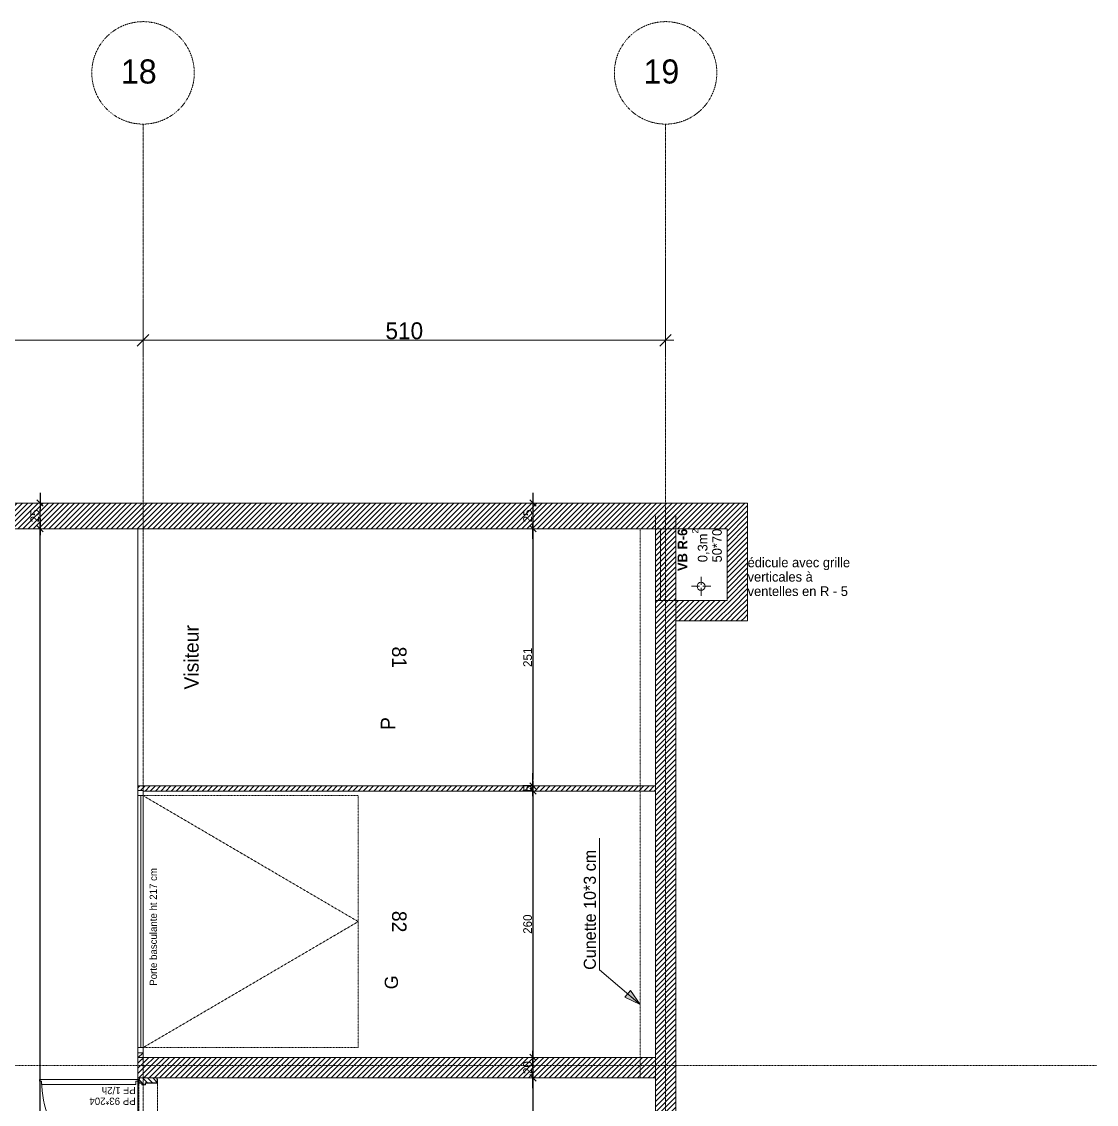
# Model space of a CAD drawing. Header units: centimetres. Extents: x -14085 to 643619, y -47998 to 35592.
# Drawn here: x 11322 to 12371, y 4864 to 5920 of the extents above; entities that cross this region are included whole.
import ezdxf

# ---------------------------------------------------------------- set-up
doc = ezdxf.new("R2010")
doc.units = ezdxf.units.CM
doc.header["$PDMODE"] = 1
doc.header["$PDSIZE"] = -2
for name, pattern in [('ISO-02', [0.75, 0.6, -0.15]), ('Style de ligne -1', [0.41664, 0.20828, -0.20836]), ('Style de ligne -13', [0.147638, 0.098425, -0.049213]), ('Style de ligne -6', [1.04164, 0.625, -0.20828, 0.06943, -0.13893]), ('VW-01', [0.41656, 0.20828, -0.20828])]:
    doc.linetypes.add(name, pattern=pattern)
doc.layers.get('0').update_dxf_attribs({"lineweight": 18, "true_color": 0x848484})
for name, color, linetype, lineweight in [('B GÈnÈral_Hatch', 7, 'Continuous', 5), ('B Général', 7, 'Continuous', 5), ('C ANNOTATIONS-cotation', 7, 'Continuous', 5), ('C ANNOTATIONS-prestations', 7, 'Continuous', 5), ('C ANNOTATIONS-texte', 7, 'Continuous', 5), ('C ANNOTATIONS-texte_Hatch', 7, 'Continuous', 5)]:
    doc.layers.add(name, color=color, linetype=linetype, lineweight=lineweight)
doc.layers.add('C ANNOTATIONS-axes', color=1, linetype='ISO-02', lineweight=13, true_color=0xff0000)
doc.layers.add('C ANNOTATIONS-axes horizontaux', color=1, linetype='VW-01', lineweight=13, true_color=0xff0000)
doc.styles.add('Eurostile', font='')
doc.styles.add('Eurostile (bold)', font='')
doc.styles.get('Eurostile').set_extended_font_data('Eurostile')
doc.styles.get('Eurostile (bold)').set_extended_font_data('Eurostile', bold=True)
doc.dimstyles.new('100é', dxfattribs={"dimtxt": 8.470801, "dimasz": 6.232178, "dimexe": 10, "dimexo": 25, "dimgap": 1, "dimtad": 1, "dimdec": 1, "dimtxsty": 'Eurostile', "dimblk": 'VW_SLASH', "dimblk1": 'VW_SLASH', "dimblk2": 'VW_SLASH', "dimcen": 0, "dimdle": 10, "dimazin": 0, "dimtfac": 1, "dimtdec": 1, "dimtix": 1, "dimtmove": 0, "dimatfit": 0, "dimldrblk": 'VW_FILLEDARROW', "dimfxl": 50.8, "dimfxlon": 1, "dimfrac": 2, "dimtolj": 1, "dimarcsym": 0})
doc.dimstyles.new('Arch', dxfattribs={"dimtxt": 8.470801, "dimasz": 11.224121, "dimexe": 15.875, "dimexo": 7.9375, "dimgap": 7.9375, "dimtad": 1, "dimdec": 1, "dimtxsty": 'Eurostile', "dimblk": 'VW_SLASH-1', "dimblk1": 'VW_SLASH-1', "dimblk2": 'VW_SLASH-1', "dimcen": 0, "dimdle": 7.9375, "dimazin": 0, "dimtfac": 1, "dimtdec": 1, "dimtix": 1, "dimtmove": 0, "dimatfit": 0, "dimldrblk": 'VW_FILLEDARROW-1', "dimfxl": 1, "dimfrac": 2, "dimtolj": 1, "dimarcsym": 0})
pattern_1 = [(45, (0, 0), (2.4253472, -2.6458333), [])]

# ---------------------------------------------------------------- blocks, each defined once
blk = doc.blocks.new('Parking Spaces-5')
at = {"layer": 'B Général', "color": 7, "linetype": 'Continuous', "lineweight": 5}
for p, q in [((0, 0), (0, 500)), ((251, 0), (251, 500)), ((251, 0), (251, 500)), ((516, 0), (516, 500)), ((0, 0), (251, 0)), ((251, 0), (516, 0))]:
    blk.add_line(p, q, dxfattribs=at)
at = {"layer": 'B Général', "color": 7, "extrusion": (0, 0, -1), "char_height": 14.12, "attachment_point": 5, "text_direction": (1, 0, 0), "line_spacing_factor": 0.894142, "style": 'Eurostile'}
for s, insert in [('81', (125.5, 250)), ('82', (383.5, 250))]:
    blk.add_mtext(s, dxfattribs=dict(at, insert=insert))
blk = doc.blocks.new('Porte basculante ht200cm')
at = {"layer": 'B Général', "color": 7, "linetype": 'Style de ligne -1', "lineweight": 5}
for p, q in [((-123, -2.5), (0, -212.5)), ((0, -212.5), (123, -2.5))]:
    blk.add_line(p, q, dxfattribs=at)
at = {"layer": 'B Général', "color": 7, "linetype": 'Continuous', "lineweight": 5, "flags": 128}
for points in [[(-128, 2.5), (128, 2.5), (128, -2.5), (-128, -2.5)], [(-123, 2.5), (123, 2.5), (123, -0.5), (-123, -0.5)]]:
    blk.add_lwpolyline(points, close=True, dxfattribs=at)
at = {"layer": 'B Général', "flags": 128}
for points in [[(-128, 2.5), (-123, 2.5), (-123, -2.5), (-128, -2.5)], [(123, 2.5), (128, 2.5), (128, -2.5), (123, -2.5)]]:
    blk.add_lwpolyline(points, close=True, dxfattribs=at)
at = {"layer": 'B Général', "color": 7, "linetype": 'Style de ligne -1', "lineweight": 5, "flags": 128}
blk.add_lwpolyline([(-123, -2.5), (123, -2.5), (123, -212.5), (-123, -212.5)], close=True, dxfattribs=at)
at = {"layer": 'B Général', "insert": (-66, -238.4), "char_height": 12.9, "attachment_point": 1, "line_spacing_factor": 0.894142, "style": 'Eurostile'}
blk.add_mtext('G', dxfattribs=at)
at = {"layer": 'C ANNOTATIONS-prestations', "insert": (-62.6, -9), "char_height": 7.059, "attachment_point": 1, "line_spacing_factor": 0.894142, "style": 'Eurostile'}
blk.add_mtext('Porte basculante ht 217 cm', dxfattribs=at)
blk = doc.blocks.new('PP 93_204 PF1_2h mur20')
at = {"layer": 'B GÈnÈral_Hatch', "linetype": 'Continuous', "lineweight": 5}
h = blk.add_hatch(dxfattribs=at)
h.set_pattern_fill('50_BETON', style=0, pattern_type=2)
h.set_pattern_definition(pattern_1)
edge = h.paths.add_edge_path()
edge.add_line((-51.6, -9), (-50.9, -8.4))
edge.add_line((-50.9, -8.4), (-50.9, -8.4))
edge.add_arc((-50.8, -8.5), 0.2, 48.9909, 131.0091, ccw=False)
edge.add_line((-50.7, -8.4), (-50.7, -8.4))
edge.add_line((-50.7, -8.4), (-50.1, -8.9))
edge.add_line((-50.1, -8.9), (-50.1, -8.9))
edge.add_arc((-50.1, -8.8), 0.05, 228.9909, 270)
edge.add_line((-50.1, -8.9), (-50.1, -8.9))
edge.add_line((-50.1, -8.9), (-46.7, -8.9))
edge.add_line((-46.7, -8.9), (-46.7, -8.9))
edge.add_arc((-46.7, -8.8), 0.0435, 270, 360)
edge.add_line((-46.7, -8.8), (-46.7, 2.7))
edge.add_arc((-46.5, 2.7), 0.174, 90, 180, ccw=False)
edge.add_line((-46.5, 2.9), (-46.5, 2.9))
edge.add_line((-46.5, 2.9), (-44.9, 2.9))
edge.add_line((-44.9, 2.9), (-44.9, 2.9))
edge.add_arc((-44.9, 2.9), 0.0435, 270, 360)
edge.add_line((-44.9, 2.9), (-44.9, 6))
edge.add_arc((-44.9, 6), 0.0435, 0, 90)
edge.add_line((-44.9, 6), (-44.9, 6))
edge.add_line((-44.9, 6), (-46.5, 6))
edge.add_line((-46.5, 6), (-46.5, 6))
edge.add_arc((-46.5, 6.2), 0.174, 180, 270, ccw=False)
edge.add_line((-46.7, 6.2), (-46.7, 8.8))
edge.add_arc((-46.7, 8.8), 0.0435, 0, 90)
edge.add_line((-46.7, 8.9), (-46.7, 8.9))
edge.add_line((-46.7, 8.9), (-50.1, 8.9))
edge.add_line((-50.1, 8.9), (-50.1, 8.9))
edge.add_arc((-50.1, 8.8), 0.05, 90, 131.0091)
edge.add_line((-50.1, 8.9), (-50.1, 8.9))
edge.add_line((-50.1, 8.9), (-50.7, 8.4))
edge.add_line((-50.7, 8.4), (-50.7, 8.4))
edge.add_arc((-50.8, 8.5), 0.2, 233.0967, 311.0091, ccw=False)
edge.add_line((-50.9, 8.4), (-50.9, 8.4))
edge.add_line((-50.9, 8.4), (-51.4, 8.8))
edge.add_line((-51.4, 8.8), (-51.4, 8.8))
edge.add_line((-51.4, 8.8), (-51.6, 9))
edge.add_line((-51.6, 9), (-51.6, -9))
h = blk.add_hatch(dxfattribs=at)
h.set_pattern_fill('50_BETON', style=0, pattern_type=2)
h.set_pattern_definition(pattern_1)
edge = h.paths.add_edge_path()
edge.add_line((51.6, -9), (50.9, -8.4))
edge.add_line((50.9, -8.4), (50.9, -8.4))
edge.add_arc((50.8, -8.5), 0.2, 48.9909, 131.0091)
edge.add_line((50.7, -8.4), (50.7, -8.4))
edge.add_line((50.7, -8.4), (50.1, -8.9))
edge.add_line((50.1, -8.9), (50.1, -8.9))
edge.add_arc((50.1, -8.8), 0.05, 270, 311.0091, ccw=False)
edge.add_line((50.1, -8.9), (50.1, -8.9))
edge.add_line((50.1, -8.9), (46.7, -8.9))
edge.add_line((46.7, -8.9), (46.7, -8.9))
edge.add_arc((46.7, -8.8), 0.0435, 180, 270, ccw=False)
edge.add_line((46.7, -8.8), (46.7, 2.7))
edge.add_arc((46.5, 2.7), 0.174, 0, 90)
edge.add_line((46.5, 2.9), (46.5, 2.9))
edge.add_line((46.5, 2.9), (44.9, 2.9))
edge.add_line((44.9, 2.9), (44.9, 2.9))
edge.add_arc((44.9, 2.9), 0.0435, 180, 270, ccw=False)
edge.add_line((44.9, 2.9), (44.9, 6))
edge.add_arc((44.9, 6), 0.0435, 90, 180, ccw=False)
edge.add_line((44.9, 6), (44.9, 6))
edge.add_line((44.9, 6), (46.5, 6))
edge.add_line((46.5, 6), (46.5, 6))
edge.add_arc((46.5, 6.2), 0.174, 270, 360)
edge.add_line((46.7, 6.2), (46.7, 8.8))
edge.add_arc((46.7, 8.8), 0.0435, 90, 180, ccw=False)
edge.add_line((46.7, 8.9), (46.7, 8.9))
edge.add_line((46.7, 8.9), (50.1, 8.9))
edge.add_line((50.1, 8.9), (50.1, 8.9))
edge.add_arc((50.1, 8.8), 0.05, 48.9909, 90, ccw=False)
edge.add_line((50.1, 8.9), (50.1, 8.9))
edge.add_line((50.1, 8.9), (50.7, 8.4))
edge.add_line((50.7, 8.4), (50.7, 8.4))
edge.add_arc((50.8, 8.5), 0.2, 228.9909, 306.9033)
edge.add_line((50.9, 8.4), (50.9, 8.4))
edge.add_line((50.9, 8.4), (51.4, 8.8))
edge.add_line((51.4, 8.8), (51.4, 8.8))
edge.add_line((51.4, 8.8), (51.6, 9))
edge.add_line((51.6, 9), (51.6, -9))
at = {"layer": 'B Général', "linetype": 'Style de ligne -13', "lineweight": 5}
for p, q in [((46.7, 9), (-46.7, 9)), ((46.7, -9), (-46.7, -9))]:
    blk.add_line(p, q, dxfattribs=at)
at = {"layer": 'B Général', "color": 7, "linetype": 'Continuous', "lineweight": 5, "flags": 128}
blk.add_lwpolyline([(45, 12), (48.5, 12), (48.5, 10), (50, 10), (50, 106), (48.5, 106), (48.5, 104), (45, 104)], close=True, dxfattribs=at)
at = {"layer": 'B Général', "linetype": 'Continuous', "lineweight": 5, "flags": 128}
for points in [[(-46.5, 8.8), (-46.5, 6.2, 0.414214), (-46.5, 6.1), (-46.5, 6.1), (-44.9, 6.1), (-44.9, 6.1, -0.414214), (-44.7, 6), (-44.7, 2.9, -0.414214), (-44.9, 2.7), (-44.9, 2.7), (-46.5, 2.7), (-46.5, 2.7, 0.414214), (-46.5, 2.7), (-46.5, -8.8, -0.414214), (-46.7, -9), (-46.7, -9), (-50.1, -9), (-50.1, -9, -0.18087), (-50.2, -9), (-50.2, -8.9), (-50.8, -8.5), (-50.8, -8.5, 0.373975), (-50.8, -8.5), (-50.8, -8.5), (-51.5, -9), (-51.6, -9), (-50.9, -8.4), (-50.9, -8.4, -0.373975), (-50.7, -8.4), (-50.7, -8.4), (-50.1, -8.9), (-50.1, -8.9, 0.18087), (-50.1, -8.9), (-50.1, -8.9), (-46.7, -8.9), (-46.7, -8.9, 0.414214), (-46.7, -8.8), (-46.7, 2.7, -0.414214), (-46.5, 2.9), (-46.5, 2.9), (-44.9, 2.9), (-44.9, 2.9, 0.414214), (-44.9, 2.9), (-44.9, 6, 0.414214), (-44.9, 6), (-44.9, 6), (-46.5, 6), (-46.5, 6, -0.414214), (-46.7, 6.2), (-46.7, 8.8, 0.414214), (-46.7, 8.9), (-46.7, 8.9), (-50.1, 8.9), (-50.1, 8.9, 0.18087), (-50.1, 8.9), (-50.1, 8.9), (-50.7, 8.4), (-50.7, 8.4, -0.353689), (-50.9, 8.4), (-50.9, 8.4), (-51.4, 8.8), (-51.4, 8.8), (-51.6, 9), (-51.5, 9), (-50.9, 8.5, 0.385556), (-50.8, 8.5), (-50.8, 8.5), (-50.2, 8.9), (-50.2, 9, -0.18087), (-50.1, 9), (-50.1, 9), (-46.7, 9), (-46.7, 9, -0.414214)], [(46.5, 8.8), (46.5, 6.2, -0.414214), (46.5, 6.1), (46.5, 6.1), (44.9, 6.1), (44.9, 6.1, 0.414214), (44.7, 6), (44.7, 2.9, 0.414214), (44.9, 2.7), (44.9, 2.7), (46.5, 2.7), (46.5, 2.7, -0.414214), (46.5, 2.7), (46.5, -8.8, 0.414214), (46.7, -9), (46.7, -9), (50.1, -9), (50.1, -9, 0.18087), (50.2, -9), (50.2, -8.9), (50.8, -8.5), (50.8, -8.5, -0.373975), (50.8, -8.5), (50.8, -8.5), (51.5, -9), (51.6, -9), (50.9, -8.4), (50.9, -8.4, 0.373975), (50.7, -8.4), (50.7, -8.4), (50.1, -8.9), (50.1, -8.9, -0.18087), (50.1, -8.9), (50.1, -8.9), (46.7, -8.9), (46.7, -8.9, -0.414214), (46.7, -8.8), (46.7, 2.7, 0.414214), (46.5, 2.9), (46.5, 2.9), (44.9, 2.9), (44.9, 2.9, -0.414214), (44.9, 2.9), (44.9, 6, -0.414214), (44.9, 6), (44.9, 6), (46.5, 6), (46.5, 6, 0.414214), (46.7, 6.2), (46.7, 8.8, -0.414214), (46.7, 8.9), (46.7, 8.9), (50.1, 8.9), (50.1, 8.9, -0.18087), (50.1, 8.9), (50.1, 8.9), (50.7, 8.4), (50.7, 8.4, 0.353689), (50.9, 8.4), (50.9, 8.4), (51.4, 8.8), (51.4, 8.8), (51.6, 9), (51.5, 9), (50.9, 8.5, -0.385556), (50.8, 8.5), (50.8, 8.5), (50.2, 8.9), (50.2, 9, 0.18087), (50.1, 9), (50.1, 9), (46.7, 9), (46.7, 9, 0.414214)]]:
    blk.add_lwpolyline(points, format="xyb", close=True, dxfattribs=at)
at = {"layer": 'B Général', "color": 250, "linetype": 'Continuous', "lineweight": 5, "true_color": 0x444444, "flags": 128}
blk.add_lwpolyline([(0, -20.5), (-14, -41.9), (14, -41.9)], close=True, dxfattribs=at)
at = {"layer": 'B Général', "linetype": 'Continuous', "lineweight": 5}
blk.add_circle((48.5, 9.5), 0.5, dxfattribs=at)
at = {"layer": 'B Général', "color": 7, "linetype": 'Continuous', "lineweight": 5}
blk.add_arc((48.5, 9.5), 94.5, 90, 181.2323, dxfattribs=at)
at = {"layer": 'C ANNOTATIONS-prestations', "insert": (25.2, 12.2), "char_height": 7.06, "attachment_point": 1, "rotation": 90, "line_spacing_factor": 0.894142, "style": 'Eurostile'}
blk.add_mtext('PP 93*204\\PPF 1/2h\\P', dxfattribs=at)
blk = doc.blocks.new('VW_SLASH')
at = {"color": 0, "linetype": 'ByBlock', "lineweight": -2}
blk.add_line((1.6, 0), (-1, 0), dxfattribs=at)
at = {"color": 0, "lineweight": 20, "flags": 128}
blk.add_lwpolyline([(0.5, 0.5), (-0.5, -0.5)], dxfattribs=at)
blk = doc.blocks.new('*D149')
at = {"layer": 'C ANNOTATIONS-cotation', "color": 0, "linetype": 'Continuous', "lineweight": -2, "transparency": 16777216}
blk.add_line((11821, 4883.2), (11821, 4695.6), dxfattribs=at)
at = {"layer": 'Defpoints', "color": 0, "linetype": 'Continuous', "lineweight": 0, "transparency": 16777216}
for p in [(11893.5, 4889.4), (11821, 4689.4), (11876.9, 4689.4)]:
    blk.add_point(p, dxfattribs=at)
at = {"layer": 'C ANNOTATIONS-cotation', "color": 0, "linetype": 'Continuous', "lineweight": -2, "transparency": 16777216, "xscale": 6.232177734375, "yscale": 6.232177734375, "zscale": 6.232177734375}
for p, rotation in [((11821, 4889.4), 90), ((11821, 4689.4), 270)]:
    blk.add_blockref('VW_SLASH', p, dxfattribs=dict(at, rotation=rotation))
at = {"layer": 'C ANNOTATIONS-cotation', "color": 0, "linetype": 'Continuous', "lineweight": 5, "transparency": 16777216, "insert": (11815.8, 4789.4), "char_height": 8.47, "attachment_point": 5, "rotation": 90, "style": 'Eurostile'}
blk.add_mtext('\\A1;200', dxfattribs=at)
blk = doc.blocks.new('VW_FILLEDARROW')
at = {"linetype": 'Continuous', "lineweight": 0}
blk.add_hatch(color=0, dxfattribs=at).paths.add_polyline_path([(-1.6, 0.43), (0, 0), (-1.6, -0.43)])
at = {"color": 0, "lineweight": 5, "flags": 128}
blk.add_lwpolyline([(-1.6, 0.43), (0, 0), (-1.6, -0.43)], close=True, dxfattribs=at)
blk = doc.blocks.new('*D150')
at = {"layer": 'C ANNOTATIONS-cotation', "color": 0, "linetype": 'Continuous', "lineweight": -2, "transparency": 16777216}
blk.add_line((11821, 4903.2), (11821, 4895.6), dxfattribs=at)
at = {"layer": 'Defpoints', "color": 0, "linetype": 'Continuous', "lineweight": 0, "transparency": 16777216}
for p in [(11894.5, 4909.4), (11821, 4889.4), (11893.5, 4889.4)]:
    blk.add_point(p, dxfattribs=at)
at = {"layer": 'C ANNOTATIONS-cotation', "color": 0, "linetype": 'Continuous', "lineweight": -2, "transparency": 16777216, "xscale": 6.232177734375, "yscale": 6.232177734375, "zscale": 6.232177734375}
for p, rotation in [((11821, 4909.4), 90), ((11821, 4889.4), 270)]:
    blk.add_blockref('VW_SLASH', p, dxfattribs=dict(at, rotation=rotation))
at = {"layer": 'C ANNOTATIONS-cotation', "color": 0, "linetype": 'Continuous', "lineweight": 5, "transparency": 16777216, "insert": (11815.8, 4899.4), "char_height": 8.47, "attachment_point": 5, "rotation": 90, "style": 'Eurostile'}
blk.add_mtext('\\A1;20', dxfattribs=at)
blk = doc.blocks.new('*D151')
at = {"layer": 'C ANNOTATIONS-cotation', "color": 0, "linetype": 'Continuous', "lineweight": -2, "transparency": 16777216}
for p, q in [((11821, 5169.4), (11811, 5169.4)), ((11821, 5163.2), (11821, 4915.6))]:
    blk.add_line(p, q, dxfattribs=at)
at = {"layer": 'Defpoints', "color": 0, "linetype": 'Continuous', "lineweight": 0, "transparency": 16777216}
for p in [(11839, 5169.4), (11821, 4909.4), (11894.5, 4909.4)]:
    blk.add_point(p, dxfattribs=at)
at = {"layer": 'C ANNOTATIONS-cotation', "color": 0, "linetype": 'Continuous', "lineweight": -2, "transparency": 16777216, "xscale": 6.232177734375, "yscale": 6.232177734375, "zscale": 6.232177734375}
for p, rotation in [((11821, 5169.4), 90), ((11821, 4909.4), 270)]:
    blk.add_blockref('VW_SLASH', p, dxfattribs=dict(at, rotation=rotation))
at = {"layer": 'C ANNOTATIONS-cotation', "color": 0, "linetype": 'Continuous', "lineweight": 5, "transparency": 16777216, "insert": (11815.8, 5039.4), "char_height": 8.47, "attachment_point": 5, "rotation": 90, "style": 'Eurostile'}
blk.add_mtext('\\A1;260', dxfattribs=at)
blk = doc.blocks.new('*D152')
at = {"layer": 'C ANNOTATIONS-cotation', "color": 0, "linetype": 'Continuous', "lineweight": -2, "transparency": 16777216}
for p, q in [((11821, 5180.6), (11821, 5186.9)), ((11821, 5174.4), (11811, 5174.4)), ((11821, 5169.4), (11811, 5169.4)), ((11821, 5174.4), (11821, 5169.4)), ((11821, 5163.2), (11821, 5156.9))]:
    blk.add_line(p, q, dxfattribs=at)
at = {"layer": 'Defpoints', "color": 0, "linetype": 'Continuous', "lineweight": 0, "transparency": 16777216}
for p in [(11821, 5169.4), (11831, 5174.4), (11839, 5169.4)]:
    blk.add_point(p, dxfattribs=at)
at = {"layer": 'C ANNOTATIONS-cotation', "color": 0, "linetype": 'Continuous', "lineweight": -2, "transparency": 16777216, "xscale": 6.232177734375, "yscale": 6.232177734375, "zscale": 6.232177734375}
for p, rotation in [((11821, 5174.4), 270), ((11821, 5169.4), 90)]:
    blk.add_blockref('VW_SLASH', p, dxfattribs=dict(at, rotation=rotation))
at = {"layer": 'C ANNOTATIONS-cotation', "color": 0, "linetype": 'Continuous', "lineweight": 5, "transparency": 16777216, "insert": (11815.8, 5171.9), "char_height": 8.47, "attachment_point": 5, "rotation": 90, "style": 'Eurostile'}
blk.add_mtext('\\A1;5', dxfattribs=at)
blk = doc.blocks.new('*D153')
at = {"layer": 'C ANNOTATIONS-cotation', "color": 0, "linetype": 'Continuous', "lineweight": -2, "transparency": 16777216}
for p, q in [((11821, 5419.2), (11821, 5180.6)), ((11821, 5174.4), (11811, 5174.4))]:
    blk.add_line(p, q, dxfattribs=at)
at = {"layer": 'Defpoints', "color": 0, "linetype": 'Continuous', "lineweight": 0, "transparency": 16777216}
for p in [(11898.5, 5425.4), (11821, 5174.4), (11831, 5174.4)]:
    blk.add_point(p, dxfattribs=at)
at = {"layer": 'C ANNOTATIONS-cotation', "color": 0, "linetype": 'Continuous', "lineweight": -2, "transparency": 16777216, "xscale": 6.232177734375, "yscale": 6.232177734375, "zscale": 6.232177734375}
for p, rotation in [((11821, 5425.4), 90), ((11821, 5174.4), 270)]:
    blk.add_blockref('VW_SLASH', p, dxfattribs=dict(at, rotation=rotation))
at = {"layer": 'C ANNOTATIONS-cotation', "color": 0, "linetype": 'Continuous', "lineweight": 5, "transparency": 16777216, "insert": (11815.8, 5299.9), "char_height": 8.47, "attachment_point": 5, "rotation": 90, "style": 'Eurostile'}
blk.add_mtext('\\A1;251', dxfattribs=at)
blk = doc.blocks.new('*D154')
at = {"layer": 'C ANNOTATIONS-cotation', "color": 0, "linetype": 'Continuous', "lineweight": -2, "transparency": 16777216}
blk.add_line((11821, 5444.2), (11821, 5431.6), dxfattribs=at)
at = {"layer": 'Defpoints', "color": 0, "linetype": 'Continuous', "lineweight": 0, "transparency": 16777216}
for p in [(11885, 5450.4), (11821, 5425.4), (11898.5, 5425.4)]:
    blk.add_point(p, dxfattribs=at)
at = {"layer": 'C ANNOTATIONS-cotation', "color": 0, "linetype": 'Continuous', "lineweight": -2, "transparency": 16777216, "xscale": 6.232177734375, "yscale": 6.232177734375, "zscale": 6.232177734375}
for p, rotation in [((11821, 5450.4), 90), ((11821, 5425.4), 270)]:
    blk.add_blockref('VW_SLASH', p, dxfattribs=dict(at, rotation=rotation))
at = {"layer": 'C ANNOTATIONS-cotation', "color": 0, "linetype": 'Continuous', "lineweight": 5, "transparency": 16777216, "insert": (11815.8, 5437.9), "char_height": 8.47, "attachment_point": 5, "rotation": 90, "style": 'Eurostile'}
blk.add_mtext('\\A1;25', dxfattribs=at)
blk = doc.blocks.new('VW_SLASH-1')
at = {"color": 0, "linetype": 'ByBlock', "lineweight": -2}
blk.add_line((0.707, 0), (-1, 0), dxfattribs=at)
at = {"color": 0, "lineweight": 20, "flags": 128}
blk.add_lwpolyline([(0.5, 0.5), (-0.5, -0.5)], dxfattribs=at)
blk = doc.blocks.new('*D174')
at = {"layer": 'C ANNOTATIONS-cotation', "color": 0, "linetype": 'Continuous', "lineweight": -2, "transparency": 16777216}
for p, q in [((3174.6, 1234.8), (3174.6, 1134.1)), ((3774.6, 1190.6), (3774.6, 1134.1)), ((3763.4, 1150), (3185.8, 1150))]:
    blk.add_line(p, q, dxfattribs=at)
at = {"layer": 'Defpoints', "color": 0, "transparency": 16777216}
for p in [(3174.6, 1242.7), (3774.6, 1198.6), (3174.6, 1150)]:
    blk.add_point(p, dxfattribs=at)
at = {"layer": 'C ANNOTATIONS-cotation', "color": 0, "lineweight": -2, "transparency": 16777216, "xscale": 11.22412109375, "yscale": 11.22412109375, "zscale": 11.22412109375, "rotation": 180}
blk.add_blockref('VW_SLASH-1', (3174.6, 1150), dxfattribs=at)
at = {"layer": 'C ANNOTATIONS-cotation', "color": 0, "lineweight": -2, "transparency": 16777216, "xscale": 11.22412109375, "yscale": 11.22412109375, "zscale": 11.22412109375}
blk.add_blockref('VW_SLASH-1', (3774.6, 1150), dxfattribs=at)
at = {"layer": 'C ANNOTATIONS-cotation', "color": 0, "lineweight": 5, "transparency": 16777216, "insert": (3474.6, 1160.8), "char_height": 16.47, "attachment_point": 5, "style": 'Eurostile'}
blk.add_mtext('\\A1;600,06', dxfattribs=at)
blk = doc.blocks.new('VW_FILLEDARROW-1')
at = {"linetype": 'Continuous', "lineweight": 0}
blk.add_hatch(color=0, dxfattribs=at).paths.add_polyline_path([(-1.414, 0.379), (0, 0), (-1.414, -0.379)])
at = {"color": 0, "lineweight": 5, "flags": 128}
blk.add_lwpolyline([(-1.414, 0.379), (0, 0), (-1.414, -0.379)], close=True, dxfattribs=at)
blk = doc.blocks.new('*D175')
at = {"layer": 'C ANNOTATIONS-cotation', "color": 0, "linetype": 'Continuous', "lineweight": -2, "transparency": 16777216}
for p, q in [((4284.6, 1230.6), (4284.6, 1134.1)), ((3774.6, 1190.6), (3774.6, 1134.1)), ((4273.4, 1150), (3785.9, 1150))]:
    blk.add_line(p, q, dxfattribs=at)
at = {"layer": 'Defpoints', "color": 0, "transparency": 16777216}
for p in [(4284.6, 1238.6), (3774.6, 1198.6), (3774.6, 1150)]:
    blk.add_point(p, dxfattribs=at)
at = {"layer": 'C ANNOTATIONS-cotation', "color": 0, "lineweight": -2, "transparency": 16777216, "xscale": 11.22412109375, "yscale": 11.22412109375, "zscale": 11.22412109375, "rotation": 180}
blk.add_blockref('VW_SLASH-1', (3774.6, 1150), dxfattribs=at)
at = {"layer": 'C ANNOTATIONS-cotation', "color": 0, "lineweight": -2, "transparency": 16777216, "xscale": 11.22412109375, "yscale": 11.22412109375, "zscale": 11.22412109375}
blk.add_blockref('VW_SLASH-1', (4284.6, 1150), dxfattribs=at)
at = {"layer": 'C ANNOTATIONS-cotation', "color": 0, "lineweight": 5, "transparency": 16777216, "insert": (4029.6, 1159.2), "char_height": 16.47, "attachment_point": 5, "style": 'Eurostile'}
blk.add_mtext('\\A1;510', dxfattribs=at)
blk = doc.blocks.new('*D256')
at = {"layer": 'C ANNOTATIONS-cotation', "color": 0, "linetype": 'Continuous', "lineweight": -2, "transparency": 16777216}
blk.add_line((11340, 5431.6), (11340, 5444.2), dxfattribs=at)
at = {"layer": 'Defpoints', "color": 0, "linetype": 'Continuous', "lineweight": 0, "transparency": 16777216}
for p in [(11340, 5450.4), (11403, 5450.4), (11403, 5425.4)]:
    blk.add_point(p, dxfattribs=at)
at = {"layer": 'C ANNOTATIONS-cotation', "color": 0, "linetype": 'Continuous', "lineweight": -2, "transparency": 16777216, "xscale": 6.232177734375, "yscale": 6.232177734375, "zscale": 6.232177734375}
for p, rotation in [((11340, 5450.4), 90), ((11340, 5425.4), 270)]:
    blk.add_blockref('VW_SLASH', p, dxfattribs=dict(at, rotation=rotation))
at = {"layer": 'C ANNOTATIONS-cotation', "color": 0, "linetype": 'Continuous', "lineweight": 5, "transparency": 16777216, "insert": (11334.8, 5437.9), "char_height": 8.47, "attachment_point": 5, "rotation": 90, "style": 'Eurostile'}
blk.add_mtext('\\A1;25', dxfattribs=at)
blk = doc.blocks.new('*D257')
at = {"layer": 'C ANNOTATIONS-cotation', "color": 0, "linetype": 'Continuous', "lineweight": -2, "transparency": 16777216}
for p, q in [((11340, 3792.6), (11340, 5419.2)), ((11346, 3786.3), (11330, 3786.3))]:
    blk.add_line(p, q, dxfattribs=at)
at = {"layer": 'Defpoints', "color": 0, "linetype": 'Continuous', "lineweight": 0, "transparency": 16777216}
for p in [(11340, 5425.4), (11403, 5425.4), (11371, 3786.3)]:
    blk.add_point(p, dxfattribs=at)
at = {"layer": 'C ANNOTATIONS-cotation', "color": 0, "linetype": 'Continuous', "lineweight": -2, "transparency": 16777216, "xscale": 6.232177734375, "yscale": 6.232177734375, "zscale": 6.232177734375}
for p, rotation in [((11340, 5425.4), 90), ((11340, 3786.3), 270)]:
    blk.add_blockref('VW_SLASH', p, dxfattribs=dict(at, rotation=rotation))
at = {"layer": 'C ANNOTATIONS-cotation', "color": 0, "linetype": 'Continuous', "lineweight": 5, "transparency": 16777216, "insert": (11334.8, 4605.9), "char_height": 8.47, "attachment_point": 5, "rotation": 90, "style": 'Eurostile'}
blk.add_mtext('\\A1;1639', dxfattribs=at)
blk = doc.blocks.new('Groupe-115-1')
at = {"layer": 'B Général', "color": 7, "lineweight": 18}
for p, q in [((11983.521875, 5369.2), (11975.709375, 5369.2)), ((11985.084375, 5370.7625), (11985.084375, 5378.575)), ((11986.646875, 5369.2), (11994.459375, 5369.2)), ((11985.084375, 5367.6375), (11985.084375, 5359.825))]:
    blk.add_line(p, q, dxfattribs=at)
blk.add_circle((11985.084375, 5369.2), 3.90625, dxfattribs=at)
blk = doc.blocks.new('Groupe-127-1')
at = {"layer": 'C ANNOTATIONS-texte_Hatch', "linetype": 'Continuous', "lineweight": 0}
blk.add_hatch(color=7, dxfattribs=at).paths.add_polyline_path([(11916.3, 4974.6), (11925.5, 4961), (11910.7, 4968.2)])
at = {"layer": 'C ANNOTATIONS-texte', "flags": 128}
blk.add_lwpolyline([(11925.5, 4961), (11885.9, 4994.8), (11885.9, 5123.5)], dxfattribs=at)
at = {"layer": 'C ANNOTATIONS-texte', "lineweight": 5, "flags": 128}
blk.add_lwpolyline([(11916.3, 4974.6), (11925.5, 4961), (11910.7, 4968.2)], close=True, dxfattribs=at)
at = {"layer": 'C ANNOTATIONS-texte', "color": 7, "insert": (11870.6, 4994.8), "char_height": 11.765, "attachment_point": 1, "rotation": 90, "line_spacing_factor": 0.894142, "style": 'Eurostile'}
blk.add_mtext('Cunette 10*3 cm', dxfattribs=at)
blk = doc.blocks.new('axes 2')
at = {"layer": 'B Général', "color": 1, "linetype": 'Style de ligne -6', "lineweight": 13}
for p, q in [((3774.633, -1173.93), (3774.633, 1361.07)), ((4284.633, -1173.93), (4284.633, 1361.07))]:
    blk.add_line(p, q, dxfattribs=at)
at = {"layer": 'B Général', "color": 1, "linetype": 'VW-01', "lineweight": 13}
for centre in [(3774.633, 1411.07), (4284.633, 1411.07)]:
    blk.add_circle(centre, 50, dxfattribs=at)
at = {"layer": 'C ANNOTATIONS-axes horizontaux', "color": 5, "true_color": 0x0000ff}
blk.add_line((4705, 442.07), (-4705, 442.07), dxfattribs=at)
at = {"layer": 'B Général', "color": 7, "char_height": 23.53, "attachment_point": 1, "line_spacing_factor": 0.894142, "style": 'Eurostile'}
for s, insert in [('18', (3752.98, 1424.193)), ('19', (4262.98, 1424.193))]:
    blk.add_mtext(s, dxfattribs=dict(at, insert=insert))
at = {"layer": 'C ANNOTATIONS-cotation', "color": 7, "linetype": 'Continuous', "lineweight": 5}
for base, p1, p2, picture, middle in [((3174.575, 1150), (3774.633, 1198.57), (3174.575, 1242.69), '*D174', (3474.604, 1160.804)), ((3774.633, 1150), (4284.633, 1238.57), (3774.633, 1198.57), '*D175', (4029.633, 1159.236))]:
    dim = blk.add_linear_dim(base=base, p1=p1, p2=p2, dimstyle='Arch', override={"dimtxt": 16.471002, "dimgap": 1, "dimdec": 2, "dimpost": '<>', "dimtxsty": 'Eurostile', "dimtmove": 2}, dxfattribs=at)
    dim.commit()
    dim.dimension.update_dxf_attribs({"geometry": picture, "text_midpoint": middle})

msp = doc.modelspace()

# ---------------------------------------------------------------- hatches: boundary and pattern name
at = {"layer": 'B GÈnÈral_Hatch', "linetype": 'Continuous', "lineweight": 5}
h = msp.add_hatch(dxfattribs=at)
h.set_pattern_fill('50_BETON', style=0, pattern_type=2)
h.set_pattern_definition(pattern_1)
h.paths.add_polyline_path([(12010.45, 5425.39), (12030.45, 5450.39), (8430.66, 5450.39), (8432.31, 5425.39)])
h = msp.add_hatch(dxfattribs=at)
h.set_pattern_fill('50_BETON', style=0, pattern_type=2)
h.set_pattern_definition(pattern_1)
h.paths.add_polyline_path([(12010.45, 5355.39), (12030.45, 5335.39), (12030.45, 5450.39), (12010.45, 5425.39)])
h = msp.add_hatch(dxfattribs=at)
h.set_pattern_fill('50_BETON', style=0, pattern_type=2)
h.set_pattern_definition(pattern_1)
h.paths.add_polyline_path([(11960.45, 5437.89), (11940.45, 5437.89), (11940.45, 2334.49), (11960.45, 2334.49)])
h = msp.add_hatch(dxfattribs=at)
h.set_pattern_fill('50_BETON', style=0, pattern_type=2)
h.set_pattern_definition(pattern_1)
h.paths.add_polyline_path([(11960.45, 5355.39), (11960.45, 5335.39), (12030.45, 5335.39), (12010.45, 5355.39)])
h = msp.add_hatch(dxfattribs=at)
h.set_pattern_fill('50_BETON', style=0, pattern_type=2)
h.set_pattern_definition(pattern_1)
h.paths.add_polyline_path([(11439.95, 5169.89), (11435.45, 5174.39), (11435.45, 5169.89)])
h = msp.add_hatch(dxfattribs=at)
h.set_pattern_fill('50_BETON', style=0, pattern_type=2)
h.set_pattern_definition(pattern_1)
h.paths.add_polyline_path([(11940.45, 5174.39), (11435.45, 5174.39), (11440.45, 5169.39), (11940.45, 5169.39)])
h = msp.add_hatch(dxfattribs=at)
h.set_pattern_fill('50_BETON', style=0, pattern_type=2)
h.set_pattern_definition(pattern_1)
h.paths.add_polyline_path([(11435.45, 4905.39), (11440.45, 4905.39), (11440.45, 4913.89), (11435.45, 4913.89)])
h = msp.add_hatch(dxfattribs=at)
h.set_pattern_fill('50_BETON', style=0, pattern_type=2)
h.set_pattern_definition(pattern_1)
h.paths.add_polyline_path([(11940.45, 4909.39), (11435.45, 4909.39), (11455.45, 4889.39), (11940.45, 4889.39)])
h = msp.add_hatch(dxfattribs=at)
h.set_pattern_fill('50_BETON', style=0, pattern_type=2)
h.set_pattern_definition(pattern_1)
h.paths.add_polyline_path([(11455.45, 4889.39), (11435.45, 4909.39), (11435.45, 4889.39)])

# ---------------------------------------------------------------- linework, layer by layer
at = {"layer": 'B Général', "color": 7, "linetype": 'Continuous', "lineweight": 18}
for p, q in [((8430.66, 5450.39), (12030.45, 5450.39)), ((12030.45, 5450.39), (12030.45, 5335.39)), ((11940.45, 5437.89), (11940.45, 3265.39)), ((11960.45, 5437.89), (11960.45, 2334.49)), ((8432.31, 5425.39), (12010.45, 5425.39)), ((12010.45, 5425.39), (12010.45, 5355.39)), ((12010.45, 5355.39), (11960.45, 5355.39)), ((12030.45, 5335.39), (11960.45, 5335.39)), ((11435.45, 5169.89), (11435.45, 5174.39)), ((11435.45, 5174.39), (11940.45, 5174.39)), ((11440.45, 5169.39), (11940.45, 5169.39)), ((11435.45, 4905.39), (11435.45, 4913.89)), ((11435.45, 4909.39), (11940.45, 4909.39)), ((11435.45, 4889.39), (11435.45, 4909.39)), ((11440.45, 4905.39), (11440.45, 4913.89)), ((11455.45, 4889.39), (11940.45, 4889.39))]:
    msp.add_line(p, q, dxfattribs=at)
at = {"layer": 'B Général', "color": 7, "linetype": 'Continuous', "lineweight": 5}
for p, q in [((8430.66, 5450.39), (12030.45, 5450.39)), ((12030.45, 5450.39), (12030.45, 5335.39)), ((11940.45, 5437.89), (11940.45, 3265.39)), ((11960.45, 5437.89), (11960.45, 2334.49)), ((8432.31, 5425.39), (12010.45, 5425.39)), ((11435.45, 4641.39), (11435.45, 5425.39)), ((12010.45, 5425.39), (12010.45, 5355.39)), ((12010.45, 5355.39), (11960.45, 5355.39)), ((12030.45, 5335.39), (11960.45, 5335.39)), ((11435.45, 5169.89), (11435.45, 5174.39)), ((11435.45, 5174.39), (11940.45, 5174.39)), ((11439.95, 5169.89), (11435.45, 5169.89)), ((11440.45, 5167.89), (11440.45, 5169.39)), ((11440.45, 5169.39), (11440.45, 5162.89)), ((11440.45, 5169.39), (11940.45, 5169.39)), ((11940.45, 5169.39), (11940.45, 5174.39)), ((11440.45, 4913.89), (11435.45, 4913.89)), ((11435.45, 4905.39), (11435.45, 4913.89)), ((11435.45, 4909.39), (11940.45, 4909.39)), ((11435.45, 4889.39), (11435.45, 4909.39)), ((11440.45, 4905.39), (11440.45, 4913.89)), ((11455.45, 4889.39), (11435.45, 4889.39)), ((11455.45, 4889.39), (11940.45, 4889.39))]:
    msp.add_line(p, q, dxfattribs=at)
at = {"layer": 'B Général', "color": 250, "linetype": 'VW-01', "lineweight": 18, "true_color": 0x444444}
msp.add_line((11925.46, 4889.39), (11925.46, 5425.39), dxfattribs=at)
at = {"layer": 'B Général', "color": 7, "linetype": 'Continuous', "flags": 128}
for points in [[(11960.45, 5425.39), (11960.45, 5355.39), (11940.45, 5355.39), (11940.45, 5425.39)], [(11945.45, 5425.39), (11945.45, 5355.39), (11940.45, 5355.39), (11940.45, 5425.39)]]:
    msp.add_lwpolyline(points, close=True, dxfattribs=at)

# ---------------------------------------------------------------- block references
at = {"layer": 'B Général', "color": 7, "xscale": -1, "rotation": 90}
msp.add_blockref('Parking Spaces-5', (11940.45, 5425.39), dxfattribs=at)
at = {"layer": 'B Général', "color": 7}
msp.add_blockref('Groupe-115-1', (0, 0), dxfattribs=at)
for name, p, rotation in [('Porte basculante ht200cm', (11437.95, 5041.89), 89.99999999668654), ('PP 93_204 PF1_2h mur20', (11445.45, 4837.79), 90)]:
    msp.add_blockref(name, p, dxfattribs=dict(at, rotation=rotation))
at = {"layer": 'C ANNOTATIONS-axes', "color": 7}
msp.add_blockref('axes 2', (7665.81, 4459.32), dxfattribs=at)
at = {"layer": 'C ANNOTATIONS-texte', "color": 7}
msp.add_blockref('Groupe-127-1', (0, 0), dxfattribs=at)

# ---------------------------------------------------------------- texts
at = {"layer": 'B Général', "color": 7, "insert": (12030.45, 5397.21), "char_height": 9.412, "width": 107, "attachment_point": 1, "line_spacing_factor": 0.894142, "style": 'Eurostile'}
msp.add_mtext('édicule avec grille verticales à ventelles en R - 5 ', dxfattribs=at)
at = {"layer": 'B Général', "insert": (11672.47, 5228.93), "char_height": 14.12, "attachment_point": 1, "rotation": 90, "line_spacing_factor": 0.894142, "style": 'Eurostile'}
msp.add_mtext('P', dxfattribs=at)
at = {"layer": 'C ANNOTATIONS-texte', "insert": (11962.18, 5425.39), "char_height": 9.412, "width": 58.9909, "attachment_point": 3, "rotation": 90, "line_spacing_factor": 0.894142, "style": 'Eurostile (bold)'}
msp.add_mtext('VB R-6\\P{\\fEurostile|b0|i0|c0|p0;0,3m}{\\fEurostile|b0|i0|c0|p0;\\H0.6667x;\\S2^ ;}{\\fEurostile|b0|i0|c0|p0; }{\\fEurostile|b0|i0|c0|p0;50*70}', dxfattribs=at)
at = {"layer": 'C ANNOTATIONS-texte', "color": 7, "insert": (11480.6, 5299.89), "char_height": 14.118, "width": 251, "attachment_point": 2, "rotation": 90, "line_spacing_factor": 0.894142, "style": 'Eurostile'}
msp.add_mtext('Visiteur', dxfattribs=at)

# ---------------------------------------------------------------- dimensions: what is measured, and where the dimension line sits
at = {"layer": 'C ANNOTATIONS-cotation', "color": 7, "linetype": 'Continuous', "lineweight": 5}
for base, p1, p2, angle, override, picture, middle in [((11340, 5450.39), (11403, 5425.39), (11403, 5450.39), 270, {"dimtxt": 8.470801, "dimdec": 0, "dimpost": '<>', "dimtxsty": 'Eurostile', "dimse1": 1, "dimse2": 1, "dimtmove": 2}, '*D256', (11334.76, 5437.89)), ((11821, 5425.39), (11885, 5450.39), (11898.5, 5425.39), 90, {"dimtxt": 8.470801, "dimdec": 0, "dimpost": '<>', "dimtxsty": 'Eurostile', "dimse1": 1, "dimse2": 1, "dimtmove": 2}, '*D154', (11815.76, 5437.89)), ((11340, 5425.39), (11371, 3786.35), (11403, 5425.39), 270, {"dimtxt": 8.470801, "dimdec": 0, "dimpost": '<>', "dimtxsty": 'Eurostile', "dimse2": 1, "dimtmove": 2}, '*D257', (11334.76, 4605.87)), ((11821, 5174.39), (11898.5, 5425.39), (11831, 5174.39), 90, {"dimtxt": 8.470801, "dimdec": 0, "dimpost": '<>', "dimtxsty": 'Eurostile', "dimse1": 1, "dimtmove": 2}, '*D153', (11815.76, 5299.89)), ((11821, 5169.39), (11831, 5174.39), (11839, 5169.39), 90, {"dimtxt": 8.470801, "dimdec": 0, "dimpost": '<>', "dimtxsty": 'Eurostile', "dimtmove": 2}, '*D152', (11815.76, 5171.89)), ((11821, 4909.39), (11839, 5169.39), (11894.5, 4909.39), 90, {"dimtxt": 8.470801, "dimdec": 0, "dimpost": '<>', "dimtxsty": 'Eurostile', "dimse2": 1, "dimtmove": 2}, '*D151', (11815.76, 5039.39)), ((11821, 4889.39), (11894.5, 4909.39), (11893.5, 4889.39), 90, {"dimtxt": 8.470801, "dimdec": 0, "dimpost": '<>', "dimtxsty": 'Eurostile', "dimse1": 1, "dimse2": 1, "dimtmove": 2}, '*D150', (11815.76, 4899.39)), ((11821, 4689.39), (11893.5, 4889.39), (11876.93, 4689.39), 90, {"dimtxt": 8.470801, "dimdec": 0, "dimpost": '<>', "dimtxsty": 'Eurostile', "dimse1": 1, "dimse2": 1, "dimtmove": 2}, '*D149', (11815.76, 4789.39))]:
    dim = msp.add_linear_dim(base=base, p1=p1, p2=p2, angle=angle, dimstyle='100é', override=override, dxfattribs=at)
    dim.commit()
    dim.dimension.update_dxf_attribs({"geometry": picture, "text_midpoint": middle})

doc.saveas('drawing.dxf')
